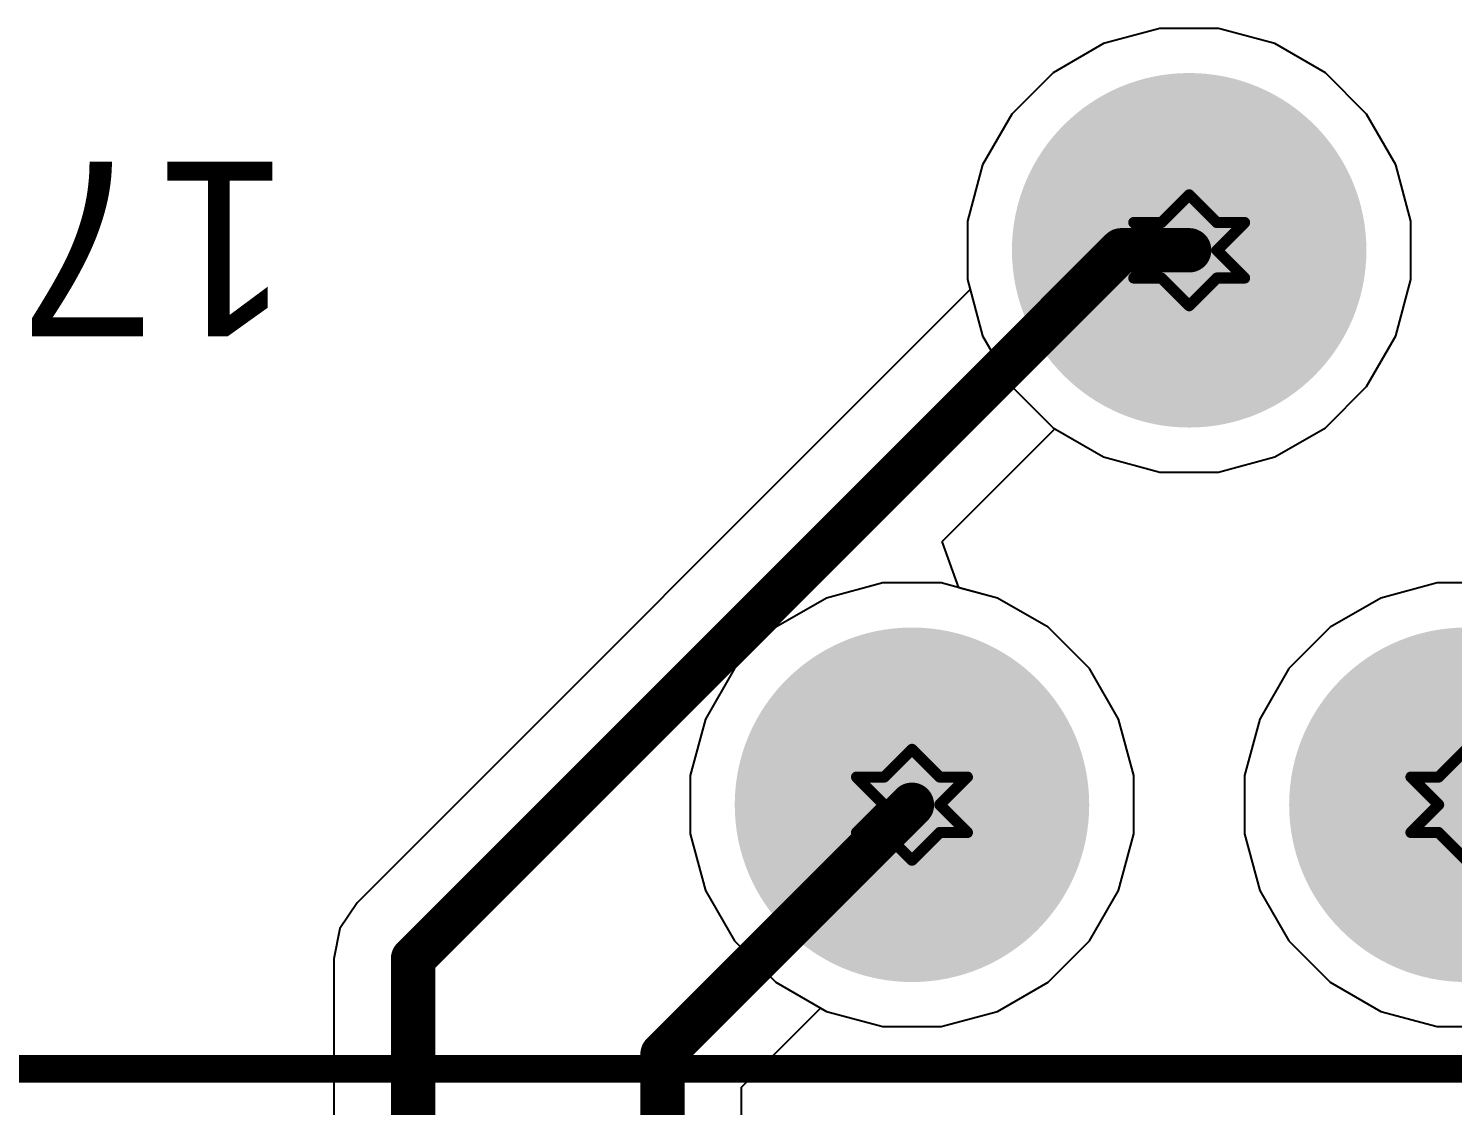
# Model space of a CAD drawing. Header units: inches. Extents: x -11 to 5428, y 0 to 5423.
# Drawn here: x 77.54 to 84.06, y 92.04 to 96.98 of the extents above; entities that cross this region are included whole.
import ezdxf

# ---------------------------------------------------------------- set-up
doc = ezdxf.new("R2010")
doc.units = ezdxf.units.IN
for name, color, linetype in [('Bottom Layer', 5, 'Continuous'), ('Bottom Solder', 6, 'Continuous'), ('Drill Drawing', 1, 'Continuous'), ('GND', 16, 'Continuous'), ('Multi-Layer', 9, 'Continuous'), ('Pad Holes', 156, 'Continuous'), ('PWR', 76, 'Continuous'), ('Top Layer', 1, 'Continuous'), ('Top Overlay', 2, 'Continuous'), ('Top Solder', 216, 'Continuous')]:
    doc.layers.add(name, color=color, linetype=linetype)
doc.styles.add('Arial', font='', dxfattribs={"height": 0.2})
doc.styles.get('Arial').set_extended_font_data('Arial')

# ---------------------------------------------------------------- blocks, each defined once
blk = doc.blocks.new('X14CBIWB1DY1027_210')
at = {"layer": 'Bottom Layer'}
h = blk.add_hatch(color=5, dxfattribs=at)
edge = h.paths.add_edge_path()
edge.add_arc((-5.08, 4.445), 0.762, 0, 360)
h = blk.add_hatch(color=5, dxfattribs=at)
edge = h.paths.add_edge_path()
edge.add_arc((-2.54, 4.445), 0.762, 0, 360)
h = blk.add_hatch(color=5, dxfattribs=at)
edge = h.paths.add_edge_path()
edge.add_arc((-3.81, 1.905), 0.762, 0, 360)
at = {"layer": 'Bottom Solder'}
h = blk.add_hatch(color=6, dxfattribs=at)
edge = h.paths.add_edge_path()
edge.add_arc((-5.08, 4.445), 0.812, 0, 360)
h = blk.add_hatch(color=6, dxfattribs=at)
edge = h.paths.add_edge_path()
edge.add_arc((-2.54, 4.445), 0.812, 0, 360)
h = blk.add_hatch(color=6, dxfattribs=at)
edge = h.paths.add_edge_path()
edge.add_arc((-3.81, 1.905), 0.812, 0, 360)
at = {"layer": 'GND'}
h = blk.add_hatch(color=16, dxfattribs=at)
edge = h.paths.add_edge_path()
edge.add_arc((-5.08, 4.445), 0.762, 0, 360)
h = blk.add_hatch(color=16, dxfattribs=at)
edge = h.paths.add_edge_path()
edge.add_arc((-2.54, 4.445), 0.762, 0, 360)
h = blk.add_hatch(color=16, dxfattribs=at)
edge = h.paths.add_edge_path()
edge.add_arc((-3.81, 1.905), 0.762, 0, 360)
at = {"layer": 'Multi-Layer'}
h = blk.add_hatch(color=9, dxfattribs=at)
edge = h.paths.add_edge_path()
edge.add_arc((-5.08, 4.445), 0.762, 0, 360)
h = blk.add_hatch(color=9, dxfattribs=at)
edge = h.paths.add_edge_path()
edge.add_arc((-2.54, 4.445), 0.762, 0, 360)
h = blk.add_hatch(color=9, dxfattribs=at)
edge = h.paths.add_edge_path()
edge.add_arc((-3.81, 1.905), 0.762, 0, 360)
at = {"layer": 'Pad Holes'}
h = blk.add_hatch(color=7, dxfattribs=at)
edge = h.paths.add_edge_path()
edge.add_arc((-5.08, 4.445), 0.475, 0, 360)
h = blk.add_hatch(color=7, dxfattribs=at)
edge = h.paths.add_edge_path()
edge.add_arc((-2.54, 4.445), 0.475, 0, 360)
h = blk.add_hatch(color=7, dxfattribs=at)
edge = h.paths.add_edge_path()
edge.add_arc((-3.81, 1.905), 0.475, 0, 360)
at = {"layer": 'PWR'}
h = blk.add_hatch(color=76, dxfattribs=at)
edge = h.paths.add_edge_path()
edge.add_arc((-5.08, 4.445), 0.762, 0, 360)
h = blk.add_hatch(color=76, dxfattribs=at)
edge = h.paths.add_edge_path()
edge.add_arc((-2.54, 4.445), 0.762, 0, 360)
h = blk.add_hatch(color=76, dxfattribs=at)
edge = h.paths.add_edge_path()
edge.add_arc((-3.81, 1.905), 0.762, 0, 360)
at = {"layer": 'Top Layer'}
h = blk.add_hatch(color=1, dxfattribs=at)
edge = h.paths.add_edge_path()
edge.add_arc((-5.08, 4.445), 0.762, 0, 360)
h = blk.add_hatch(color=1, dxfattribs=at)
edge = h.paths.add_edge_path()
edge.add_arc((-2.54, 4.445), 0.762, 0, 360)
h = blk.add_hatch(color=1, dxfattribs=at)
edge = h.paths.add_edge_path()
edge.add_arc((-3.81, 1.905), 0.762, 0, 360)
at = {"layer": 'Top Solder'}
h = blk.add_hatch(color=216, dxfattribs=at)
edge = h.paths.add_edge_path()
edge.add_arc((-5.08, 4.445), 0.812, 0, 360)
h = blk.add_hatch(color=216, dxfattribs=at)
edge = h.paths.add_edge_path()
edge.add_arc((-2.54, 4.445), 0.812, 0, 360)
h = blk.add_hatch(color=216, dxfattribs=at)
edge = h.paths.add_edge_path()
edge.add_arc((-3.81, 1.905), 0.812, 0, 360)
at = {"layer": 'Top Overlay'}
blk.add_lwpolyline([(29.25, 5.655, 0.127, 0.127, 0), (-29.25, 5.655, 0.127, 0.127, 0)], format="xyseb", dxfattribs=at)
at = {"layer": 'Top Overlay', "style": 'Arial'}
blk.add_text('17', height=0.8, dxfattribs=at).set_placement((0.3048, 1.4986))

msp = doc.modelspace()

# ---------------------------------------------------------------- linework, layer by layer
at = {"layer": 'Bottom Layer'}
for p, q in [((82.7214, 96.9753), (82.463, 96.906)), ((82.9889, 96.9753), (82.7214, 96.9753)), ((83.2473, 96.906), (82.9889, 96.9753)), ((82.463, 96.906), (82.2313, 96.7723)), ((83.479, 96.7723), (83.2473, 96.906)), ((82.2313, 96.7723), (82.0421, 96.5831)), ((83.6681, 96.5831), (83.479, 96.7723)), ((82.0421, 96.5831), (81.9084, 96.3514)), ((83.8019, 96.3514), (83.6681, 96.5831)), ((81.9084, 96.3514), (81.8391, 96.093)), ((83.8711, 96.093), (83.8019, 96.3514)), ((81.8391, 96.093), (81.8391, 95.8255)), ((83.8711, 95.8255), (83.8711, 96.093)), ((81.8391, 95.8255), (81.9084, 95.5671)), ((83.8019, 95.5671), (83.8711, 95.8255)), ((81.9084, 95.5671), (82.0421, 95.3354)), ((83.6681, 95.3354), (83.8019, 95.5671)), ((82.0421, 95.3354), (82.2313, 95.1463)), ((83.479, 95.1463), (83.6681, 95.3354)), ((82.2313, 95.1463), (82.463, 95.0125)), ((83.2473, 95.0125), (83.479, 95.1463)), ((82.463, 95.0125), (82.7214, 94.9433)), ((82.9889, 94.9433), (83.2473, 95.0125)), ((82.7214, 94.9433), (82.9889, 94.9433)), ((81.4514, 94.4353), (81.193, 94.366)), ((81.7189, 94.4353), (81.4514, 94.4353)), ((81.9773, 94.366), (81.7189, 94.4353)), ((83.9914, 94.4353), (83.733, 94.366)), ((84.2589, 94.4353), (83.9914, 94.4353)), ((81.193, 94.366), (80.9613, 94.2323)), ((82.209, 94.2323), (81.9773, 94.366)), ((83.733, 94.366), (83.5013, 94.2323)), ((80.9613, 94.2323), (80.7721, 94.0431)), ((82.3981, 94.0431), (82.209, 94.2323)), ((83.5013, 94.2323), (83.3121, 94.0431)), ((80.7721, 94.0431), (80.6384, 93.8114)), ((82.5319, 93.8114), (82.3981, 94.0431)), ((83.3121, 94.0431), (83.1784, 93.8114)), ((80.6384, 93.8114), (80.5691, 93.553)), ((82.6011, 93.553), (82.5319, 93.8114)), ((83.1784, 93.8114), (83.1091, 93.553)), ((80.5691, 93.553), (80.5691, 93.2855)), ((82.6011, 93.2855), (82.6011, 93.553)), ((83.1091, 93.553), (83.1091, 93.2855)), ((80.5691, 93.2855), (80.6384, 93.0271)), ((82.5319, 93.0271), (82.6011, 93.2855)), ((83.1091, 93.2855), (83.1784, 93.0271)), ((80.6384, 93.0271), (80.7721, 92.7954)), ((82.3981, 92.7954), (82.5319, 93.0271)), ((83.1784, 93.0271), (83.3121, 92.7954)), ((80.7721, 92.7954), (80.9613, 92.6063)), ((82.209, 92.6063), (82.3981, 92.7954)), ((83.3121, 92.7954), (83.5013, 92.6063)), ((80.9613, 92.6063), (81.193, 92.4725)), ((81.9773, 92.4725), (82.209, 92.6063)), ((83.5013, 92.6063), (83.733, 92.4725)), ((81.193, 92.4725), (81.4514, 92.4033)), ((81.7189, 92.4033), (81.9773, 92.4725)), ((83.733, 92.4725), (83.9914, 92.4033)), ((81.4514, 92.4033), (81.7189, 92.4033)), ((83.9914, 92.4033), (84.2589, 92.4033))]:
    msp.add_line(p, q, dxfattribs=at)
at = {"layer": 'Drill Drawing'}
for points in [[(82.7281, 96.0863, 0.0508, 0.0508, 0), (82.8551, 96.2133, 0.0508, 0.0508, 0)], [(82.8551, 96.2133, 0.0508, 0.0508, 0), (82.9821, 96.0863, 0.0508, 0.0508, 0)], [(82.6011, 96.0863, 0.0508, 0.0508, 0), (82.7281, 95.9593, 0.0508, 0.0508, 0)], [(82.6011, 96.0863, 0.0508, 0.0508, 0), (82.7281, 96.0863, 0.0508, 0.0508, 0)], [(82.9821, 96.0863, 0.0508, 0.0508, 0), (83.1091, 96.0863, 0.0508, 0.0508, 0)], [(82.9821, 95.9593, 0.0508, 0.0508, 0), (83.1091, 96.0863, 0.0508, 0.0508, 0)], [(82.6011, 95.8323, 0.0508, 0.0508, 0), (82.7281, 95.9593, 0.0508, 0.0508, 0)], [(82.9821, 95.9593, 0.0508, 0.0508, 0), (83.1091, 95.8323, 0.0508, 0.0508, 0)], [(82.6011, 95.8323, 0.0508, 0.0508, 0), (82.7281, 95.8323, 0.0508, 0.0508, 0)], [(82.7281, 95.8323, 0.0508, 0.0508, 0), (82.8551, 95.7053, 0.0508, 0.0508, 0)], [(82.8551, 95.7053, 0.0508, 0.0508, 0), (82.9821, 95.8323, 0.0508, 0.0508, 0)], [(82.9821, 95.8323, 0.0508, 0.0508, 0), (83.1091, 95.8323, 0.0508, 0.0508, 0)], [(81.4581, 93.5463, 0.0508, 0.0508, 0), (81.5851, 93.6733, 0.0508, 0.0508, 0)], [(81.5851, 93.6733, 0.0508, 0.0508, 0), (81.7121, 93.5463, 0.0508, 0.0508, 0)], [(83.9981, 93.5463, 0.0508, 0.0508, 0), (84.1251, 93.6733, 0.0508, 0.0508, 0)], [(81.3311, 93.5463, 0.0508, 0.0508, 0), (81.4581, 93.4193, 0.0508, 0.0508, 0)], [(81.3311, 93.5463, 0.0508, 0.0508, 0), (81.4581, 93.5463, 0.0508, 0.0508, 0)], [(81.7121, 93.5463, 0.0508, 0.0508, 0), (81.8391, 93.5463, 0.0508, 0.0508, 0)], [(81.7121, 93.4193, 0.0508, 0.0508, 0), (81.8391, 93.5463, 0.0508, 0.0508, 0)], [(83.8711, 93.5463, 0.0508, 0.0508, 0), (83.9981, 93.4193, 0.0508, 0.0508, 0)], [(83.8711, 93.5463, 0.0508, 0.0508, 0), (83.9981, 93.5463, 0.0508, 0.0508, 0)], [(81.3311, 93.2923, 0.0508, 0.0508, 0), (81.4581, 93.4193, 0.0508, 0.0508, 0)], [(81.7121, 93.4193, 0.0508, 0.0508, 0), (81.8391, 93.2923, 0.0508, 0.0508, 0)], [(83.8711, 93.2923, 0.0508, 0.0508, 0), (83.9981, 93.4193, 0.0508, 0.0508, 0)], [(81.3311, 93.2923, 0.0508, 0.0508, 0), (81.4581, 93.2923, 0.0508, 0.0508, 0)], [(81.4581, 93.2923, 0.0508, 0.0508, 0), (81.5851, 93.1653, 0.0508, 0.0508, 0)], [(81.5851, 93.1653, 0.0508, 0.0508, 0), (81.7121, 93.2923, 0.0508, 0.0508, 0)], [(81.7121, 93.2923, 0.0508, 0.0508, 0), (81.8391, 93.2923, 0.0508, 0.0508, 0)], [(83.8711, 93.2923, 0.0508, 0.0508, 0), (83.9981, 93.2923, 0.0508, 0.0508, 0)], [(83.9981, 93.2923, 0.0508, 0.0508, 0), (84.1251, 93.1653, 0.0508, 0.0508, 0)]]:
    msp.add_lwpolyline(points, format="xyseb", dxfattribs=at)
for points in [[(82.8424, 96.2133, 0.0254, 0.0254, 1), (82.8678, 96.2133, 0.0254, 0.0254, 1)], [(82.8424, 96.2133, 0.0254, 0.0254, 1), (82.8678, 96.2133, 0.0254, 0.0254, 1)], [(82.5884, 96.0863, 0.0254, 0.0254, 1), (82.6138, 96.0863, 0.0254, 0.0254, 1)], [(82.5884, 96.0863, 0.0254, 0.0254, 1), (82.6138, 96.0863, 0.0254, 0.0254, 1)], [(82.7154, 96.0863, 0.0254, 0.0254, 1), (82.7408, 96.0863, 0.0254, 0.0254, 1)], [(82.7154, 96.0863, 0.0254, 0.0254, 1), (82.7408, 96.0863, 0.0254, 0.0254, 1)], [(82.9694, 96.0863, 0.0254, 0.0254, 1), (82.9948, 96.0863, 0.0254, 0.0254, 1)], [(82.9694, 96.0863, 0.0254, 0.0254, 1), (82.9948, 96.0863, 0.0254, 0.0254, 1)], [(83.0964, 96.0863, 0.0254, 0.0254, 1), (83.1218, 96.0863, 0.0254, 0.0254, 1)], [(83.0964, 96.0863, 0.0254, 0.0254, 1), (83.1218, 96.0863, 0.0254, 0.0254, 1)], [(82.7154, 95.9593, 0.0254, 0.0254, 1), (82.7408, 95.9593, 0.0254, 0.0254, 1)], [(82.7154, 95.9593, 0.0254, 0.0254, 1), (82.7408, 95.9593, 0.0254, 0.0254, 1)], [(82.9694, 95.9593, 0.0254, 0.0254, 1), (82.9948, 95.9593, 0.0254, 0.0254, 1)], [(82.9694, 95.9593, 0.0254, 0.0254, 1), (82.9948, 95.9593, 0.0254, 0.0254, 1)], [(82.5884, 95.8323, 0.0254, 0.0254, 1), (82.6138, 95.8323, 0.0254, 0.0254, 1)], [(82.5884, 95.8323, 0.0254, 0.0254, 1), (82.6138, 95.8323, 0.0254, 0.0254, 1)], [(82.7154, 95.8323, 0.0254, 0.0254, 1), (82.7408, 95.8323, 0.0254, 0.0254, 1)], [(82.7154, 95.8323, 0.0254, 0.0254, 1), (82.7408, 95.8323, 0.0254, 0.0254, 1)], [(82.9694, 95.8323, 0.0254, 0.0254, 1), (82.9948, 95.8323, 0.0254, 0.0254, 1)], [(82.9694, 95.8323, 0.0254, 0.0254, 1), (82.9948, 95.8323, 0.0254, 0.0254, 1)], [(83.0964, 95.8323, 0.0254, 0.0254, 1), (83.1218, 95.8323, 0.0254, 0.0254, 1)], [(83.0964, 95.8323, 0.0254, 0.0254, 1), (83.1218, 95.8323, 0.0254, 0.0254, 1)], [(82.8424, 95.7053, 0.0254, 0.0254, 1), (82.8678, 95.7053, 0.0254, 0.0254, 1)], [(82.8424, 95.7053, 0.0254, 0.0254, 1), (82.8678, 95.7053, 0.0254, 0.0254, 1)], [(81.5724, 93.6733, 0.0254, 0.0254, 1), (81.5978, 93.6733, 0.0254, 0.0254, 1)], [(81.5724, 93.6733, 0.0254, 0.0254, 1), (81.5978, 93.6733, 0.0254, 0.0254, 1)], [(81.3184, 93.5463, 0.0254, 0.0254, 1), (81.3438, 93.5463, 0.0254, 0.0254, 1)], [(81.3184, 93.5463, 0.0254, 0.0254, 1), (81.3438, 93.5463, 0.0254, 0.0254, 1)], [(81.4454, 93.5463, 0.0254, 0.0254, 1), (81.4708, 93.5463, 0.0254, 0.0254, 1)], [(81.4454, 93.5463, 0.0254, 0.0254, 1), (81.4708, 93.5463, 0.0254, 0.0254, 1)], [(81.6994, 93.5463, 0.0254, 0.0254, 1), (81.7248, 93.5463, 0.0254, 0.0254, 1)], [(81.6994, 93.5463, 0.0254, 0.0254, 1), (81.7248, 93.5463, 0.0254, 0.0254, 1)], [(81.8264, 93.5463, 0.0254, 0.0254, 1), (81.8518, 93.5463, 0.0254, 0.0254, 1)], [(81.8264, 93.5463, 0.0254, 0.0254, 1), (81.8518, 93.5463, 0.0254, 0.0254, 1)], [(83.8584, 93.5463, 0.0254, 0.0254, 1), (83.8838, 93.5463, 0.0254, 0.0254, 1)], [(83.8584, 93.5463, 0.0254, 0.0254, 1), (83.8838, 93.5463, 0.0254, 0.0254, 1)], [(83.9854, 93.5463, 0.0254, 0.0254, 1), (84.0108, 93.5463, 0.0254, 0.0254, 1)], [(83.9854, 93.5463, 0.0254, 0.0254, 1), (84.0108, 93.5463, 0.0254, 0.0254, 1)], [(81.4454, 93.4193, 0.0254, 0.0254, 1), (81.4708, 93.4193, 0.0254, 0.0254, 1)], [(81.4454, 93.4193, 0.0254, 0.0254, 1), (81.4708, 93.4193, 0.0254, 0.0254, 1)], [(81.6994, 93.4193, 0.0254, 0.0254, 1), (81.7248, 93.4193, 0.0254, 0.0254, 1)], [(81.6994, 93.4193, 0.0254, 0.0254, 1), (81.7248, 93.4193, 0.0254, 0.0254, 1)], [(83.9854, 93.4193, 0.0254, 0.0254, 1), (84.0108, 93.4193, 0.0254, 0.0254, 1)], [(83.9854, 93.4193, 0.0254, 0.0254, 1), (84.0108, 93.4193, 0.0254, 0.0254, 1)], [(81.3184, 93.2923, 0.0254, 0.0254, 1), (81.3438, 93.2923, 0.0254, 0.0254, 1)], [(81.3184, 93.2923, 0.0254, 0.0254, 1), (81.3438, 93.2923, 0.0254, 0.0254, 1)], [(81.4454, 93.2923, 0.0254, 0.0254, 1), (81.4708, 93.2923, 0.0254, 0.0254, 1)], [(81.4454, 93.2923, 0.0254, 0.0254, 1), (81.4708, 93.2923, 0.0254, 0.0254, 1)], [(81.6994, 93.2923, 0.0254, 0.0254, 1), (81.7248, 93.2923, 0.0254, 0.0254, 1)], [(81.6994, 93.2923, 0.0254, 0.0254, 1), (81.7248, 93.2923, 0.0254, 0.0254, 1)], [(81.8264, 93.2923, 0.0254, 0.0254, 1), (81.8518, 93.2923, 0.0254, 0.0254, 1)], [(81.8264, 93.2923, 0.0254, 0.0254, 1), (81.8518, 93.2923, 0.0254, 0.0254, 1)], [(83.8584, 93.2923, 0.0254, 0.0254, 1), (83.8838, 93.2923, 0.0254, 0.0254, 1)], [(83.8584, 93.2923, 0.0254, 0.0254, 1), (83.8838, 93.2923, 0.0254, 0.0254, 1)], [(83.9854, 93.2923, 0.0254, 0.0254, 1), (84.0108, 93.2923, 0.0254, 0.0254, 1)], [(83.9854, 93.2923, 0.0254, 0.0254, 1), (84.0108, 93.2923, 0.0254, 0.0254, 1)], [(81.5724, 93.1653, 0.0254, 0.0254, 1), (81.5978, 93.1653, 0.0254, 0.0254, 1)], [(81.5724, 93.1653, 0.0254, 0.0254, 1), (81.5978, 93.1653, 0.0254, 0.0254, 1)]]:
    msp.add_lwpolyline(points, format="xyseb", close=True, dxfattribs=at)
at = {"layer": 'GND'}
for p, q in [((82.7214, 96.9753), (82.463, 96.906)), ((82.9889, 96.9753), (82.7214, 96.9753)), ((83.2473, 96.906), (82.9889, 96.9753)), ((82.463, 96.906), (82.2313, 96.7723)), ((83.479, 96.7723), (83.2473, 96.906)), ((82.2313, 96.7723), (82.0421, 96.5831)), ((83.6681, 96.5831), (83.479, 96.7723)), ((82.0421, 96.5831), (81.9084, 96.3514)), ((83.8019, 96.3514), (83.6681, 96.5831)), ((81.9084, 96.3514), (81.8391, 96.093)), ((83.8711, 96.093), (83.8019, 96.3514)), ((81.8391, 96.093), (81.8391, 95.8255)), ((83.8711, 95.8255), (83.8711, 96.093)), ((81.8391, 95.8255), (81.9084, 95.5671)), ((83.8019, 95.5671), (83.8711, 95.8255)), ((81.9084, 95.5671), (82.0421, 95.3354)), ((83.6681, 95.3354), (83.8019, 95.5671)), ((82.0421, 95.3354), (82.2313, 95.1463)), ((83.479, 95.1463), (83.6681, 95.3354)), ((82.2313, 95.1463), (82.463, 95.0125)), ((83.2473, 95.0125), (83.479, 95.1463)), ((82.463, 95.0125), (82.7214, 94.9433)), ((82.9889, 94.9433), (83.2473, 95.0125)), ((82.7214, 94.9433), (82.9889, 94.9433)), ((81.4514, 94.4353), (81.193, 94.366)), ((81.7189, 94.4353), (81.4514, 94.4353)), ((81.9773, 94.366), (81.7189, 94.4353)), ((83.9914, 94.4353), (83.733, 94.366)), ((84.2589, 94.4353), (83.9914, 94.4353)), ((81.193, 94.366), (80.9613, 94.2323)), ((82.209, 94.2323), (81.9773, 94.366)), ((83.733, 94.366), (83.5013, 94.2323)), ((80.9613, 94.2323), (80.7721, 94.0431)), ((82.3981, 94.0431), (82.209, 94.2323)), ((83.5013, 94.2323), (83.3121, 94.0431)), ((80.7721, 94.0431), (80.6384, 93.8114)), ((82.5319, 93.8114), (82.3981, 94.0431)), ((83.3121, 94.0431), (83.1784, 93.8114)), ((80.6384, 93.8114), (80.5691, 93.553)), ((82.6011, 93.553), (82.5319, 93.8114)), ((83.1784, 93.8114), (83.1091, 93.553)), ((80.5691, 93.553), (80.5691, 93.2855)), ((82.6011, 93.2855), (82.6011, 93.553)), ((83.1091, 93.553), (83.1091, 93.2855)), ((80.5691, 93.2855), (80.6384, 93.0271)), ((82.5319, 93.0271), (82.6011, 93.2855)), ((83.1091, 93.2855), (83.1784, 93.0271)), ((80.6384, 93.0271), (80.7721, 92.7954)), ((82.3981, 92.7954), (82.5319, 93.0271)), ((83.1784, 93.0271), (83.3121, 92.7954)), ((80.7721, 92.7954), (80.9613, 92.6063)), ((82.209, 92.6063), (82.3981, 92.7954)), ((83.3121, 92.7954), (83.5013, 92.6063)), ((80.9613, 92.6063), (81.193, 92.4725)), ((81.9773, 92.4725), (82.209, 92.6063)), ((83.5013, 92.6063), (83.733, 92.4725)), ((81.193, 92.4725), (81.4514, 92.4033)), ((81.7189, 92.4033), (81.9773, 92.4725)), ((83.733, 92.4725), (83.9914, 92.4033)), ((81.4514, 92.4033), (81.7189, 92.4033)), ((83.9914, 92.4033), (84.2589, 92.4033))]:
    msp.add_line(p, q, dxfattribs=at)
at = {"layer": 'PWR'}
for p, q in [((82.7214, 96.9753), (82.463, 96.906)), ((82.9889, 96.9753), (82.7214, 96.9753)), ((83.2473, 96.906), (82.9889, 96.9753)), ((82.463, 96.906), (82.2313, 96.7723)), ((83.479, 96.7723), (83.2473, 96.906)), ((82.2313, 96.7723), (82.0421, 96.5831)), ((83.6681, 96.5831), (83.479, 96.7723)), ((82.0421, 96.5831), (81.9084, 96.3514)), ((83.8019, 96.3514), (83.6681, 96.5831)), ((81.9084, 96.3514), (81.8391, 96.093)), ((83.8711, 96.093), (83.8019, 96.3514)), ((81.8391, 96.093), (81.8391, 95.8255)), ((83.8711, 95.8255), (83.8711, 96.093)), ((81.8391, 95.8255), (81.9084, 95.5671)), ((83.8019, 95.5671), (83.8711, 95.8255)), ((81.9084, 95.5671), (82.0421, 95.3354)), ((83.6681, 95.3354), (83.8019, 95.5671)), ((82.0421, 95.3354), (82.2313, 95.1463)), ((83.479, 95.1463), (83.6681, 95.3354)), ((82.2313, 95.1463), (82.463, 95.0125)), ((83.2473, 95.0125), (83.479, 95.1463)), ((82.463, 95.0125), (82.7214, 94.9433)), ((82.9889, 94.9433), (83.2473, 95.0125)), ((82.7214, 94.9433), (82.9889, 94.9433)), ((81.4514, 94.4353), (81.193, 94.366)), ((81.7189, 94.4353), (81.4514, 94.4353)), ((81.9773, 94.366), (81.7189, 94.4353)), ((83.9914, 94.4353), (83.733, 94.366)), ((84.2589, 94.4353), (83.9914, 94.4353)), ((81.193, 94.366), (80.9613, 94.2323)), ((82.209, 94.2323), (81.9773, 94.366)), ((83.733, 94.366), (83.5013, 94.2323)), ((80.9613, 94.2323), (80.7721, 94.0431)), ((82.3981, 94.0431), (82.209, 94.2323)), ((83.5013, 94.2323), (83.3121, 94.0431)), ((80.7721, 94.0431), (80.6384, 93.8114)), ((82.5319, 93.8114), (82.3981, 94.0431)), ((83.3121, 94.0431), (83.1784, 93.8114)), ((80.6384, 93.8114), (80.5691, 93.553)), ((82.6011, 93.553), (82.5319, 93.8114)), ((83.1784, 93.8114), (83.1091, 93.553)), ((80.5691, 93.553), (80.5691, 93.2855)), ((82.6011, 93.2855), (82.6011, 93.553)), ((83.1091, 93.553), (83.1091, 93.2855)), ((80.5691, 93.2855), (80.6384, 93.0271)), ((82.5319, 93.0271), (82.6011, 93.2855)), ((83.1091, 93.2855), (83.1784, 93.0271)), ((80.6384, 93.0271), (80.7721, 92.7954)), ((82.3981, 92.7954), (82.5319, 93.0271)), ((83.1784, 93.0271), (83.3121, 92.7954)), ((80.7721, 92.7954), (80.9613, 92.6063)), ((82.209, 92.6063), (82.3981, 92.7954)), ((83.3121, 92.7954), (83.5013, 92.6063)), ((80.9613, 92.6063), (81.193, 92.4725)), ((81.9773, 92.4725), (82.209, 92.6063)), ((83.5013, 92.6063), (83.733, 92.4725)), ((81.193, 92.4725), (81.4514, 92.4033)), ((81.7189, 92.4033), (81.9773, 92.4725)), ((83.733, 92.4725), (83.9914, 92.4033)), ((81.4514, 92.4033), (81.7189, 92.4033)), ((83.9914, 92.4033), (84.2589, 92.4033))]:
    msp.add_line(p, q, dxfattribs=at)
at = {"layer": 'Top Layer'}
for p, q in [((82.7214, 96.9753), (82.463, 96.906)), ((82.9889, 96.9753), (82.7214, 96.9753)), ((83.2473, 96.906), (82.9889, 96.9753)), ((82.463, 96.906), (82.2313, 96.7723)), ((83.479, 96.7723), (83.2473, 96.906)), ((82.2313, 96.7723), (82.0421, 96.5831)), ((83.6681, 96.5831), (83.479, 96.7723)), ((82.0421, 96.5831), (81.9084, 96.3514)), ((83.8019, 96.3514), (83.6681, 96.5831)), ((81.9084, 96.3514), (81.8391, 96.093)), ((83.8711, 96.093), (83.8019, 96.3514)), ((81.8391, 96.093), (81.8391, 95.8255)), ((83.8711, 95.8255), (83.8711, 96.093)), ((81.8516, 95.779), (79.0427, 92.9702)), ((81.8391, 95.8255), (81.8516, 95.779)), ((83.8019, 95.5671), (83.8711, 95.8255)), ((83.6681, 95.3354), (83.8019, 95.5671)), ((83.479, 95.1463), (83.6681, 95.3354)), ((81.7233, 94.6252), (82.2396, 95.1415)), ((82.2396, 95.1415), (82.463, 95.0125)), ((83.2473, 95.0125), (83.479, 95.1463)), ((82.463, 95.0125), (82.7214, 94.9433)), ((82.9889, 94.9433), (83.2473, 95.0125)), ((82.7214, 94.9433), (82.9889, 94.9433)), ((81.7992, 94.4138), (81.7233, 94.6252)), ((81.9773, 94.366), (81.7992, 94.4138)), ((83.9914, 94.4353), (83.733, 94.366)), ((84.2589, 94.4353), (83.9914, 94.4353)), ((82.209, 94.2323), (81.9773, 94.366)), ((83.733, 94.366), (83.5013, 94.2323)), ((82.3981, 94.0431), (82.209, 94.2323)), ((83.5013, 94.2323), (83.3121, 94.0431)), ((82.5319, 93.8114), (82.3981, 94.0431)), ((83.3121, 94.0431), (83.1784, 93.8114)), ((82.6011, 93.553), (82.5319, 93.8114)), ((83.1784, 93.8114), (83.1091, 93.553)), ((82.6011, 93.2855), (82.6011, 93.553)), ((83.1091, 93.553), (83.1091, 93.2855)), ((82.5319, 93.0271), (82.6011, 93.2855)), ((83.1091, 93.2855), (83.1784, 93.0271)), ((82.3981, 92.7954), (82.5319, 93.0271)), ((83.1784, 93.0271), (83.3121, 92.7954)), ((79.0427, 92.9702), (78.9641, 92.8526)), ((78.9641, 92.8526), (78.9365, 92.7138)), ((82.209, 92.6063), (82.3981, 92.7954)), ((83.3121, 92.7954), (83.5013, 92.6063)), ((78.9365, 92.7138), (78.9366, 92.7138)), ((78.9366, 92.7138), (78.9366, 85.8567)), ((81.9773, 92.4725), (82.209, 92.6063)), ((83.5013, 92.6063), (83.733, 92.4725)), ((80.8047, 92.1261), (81.1664, 92.4878)), ((81.1664, 92.4878), (81.193, 92.4725)), ((81.193, 92.4725), (81.4514, 92.4033)), ((81.7189, 92.4033), (81.9773, 92.4725)), ((83.733, 92.4725), (83.9914, 92.4033)), ((81.4514, 92.4033), (81.7189, 92.4033)), ((83.9914, 92.4033), (84.2589, 92.4033)), ((80.8047, 85.8567), (80.8047, 92.1261))]:
    msp.add_line(p, q, dxfattribs=at)
for points in [[(79.2991, 92.7138, 0.2032, 0.2032, 0), (82.5446, 95.9593, 0.2032, 0.2032, 0)], [(82.5446, 95.9593, 0.2032, 0.2032, 0), (82.8551, 95.9593, 0.2032, 0.2032, 0)], [(80.4421, 92.2763, 0.2032, 0.2032, 0), (81.5851, 93.4193, 0.2032, 0.2032, 0)], [(79.2991, 85.3741, 0.2032, 0.2032, 0), (79.2991, 92.7138, 0.2032, 0.2032, 0)], [(80.4421, 85.3741, 0.2032, 0.2032, 0), (80.4421, 92.2763, 0.2032, 0.2032, 0)]]:
    msp.add_lwpolyline(points, format="xyseb", dxfattribs=at)
for points in [[(82.4938, 95.9593, 0.1016, 0.1016, 1), (82.5954, 95.9593, 0.1016, 0.1016, 1)], [(82.4938, 95.9593, 0.1016, 0.1016, 1), (82.5954, 95.9593, 0.1016, 0.1016, 1)], [(82.8043, 95.9593, 0.1016, 0.1016, 1), (82.9059, 95.9593, 0.1016, 0.1016, 1)], [(81.5343, 93.4193, 0.1016, 0.1016, 1), (81.6359, 93.4193, 0.1016, 0.1016, 1)], [(79.2483, 92.7138, 0.1016, 0.1016, 1), (79.3499, 92.7138, 0.1016, 0.1016, 1)], [(79.2483, 92.7138, 0.1016, 0.1016, 1), (79.3499, 92.7138, 0.1016, 0.1016, 1)], [(80.3913, 92.2763, 0.1016, 0.1016, 1), (80.4929, 92.2763, 0.1016, 0.1016, 1)], [(80.3913, 92.2763, 0.1016, 0.1016, 1), (80.4929, 92.2763, 0.1016, 0.1016, 1)]]:
    msp.add_lwpolyline(points, format="xyseb", close=True, dxfattribs=at)

# ---------------------------------------------------------------- block references
at = {"rotation": 180}
msp.add_blockref('X14CBIWB1DY1027_210', (79.0451, 97.8643), dxfattribs=at)

doc.saveas('drawing.dxf')
